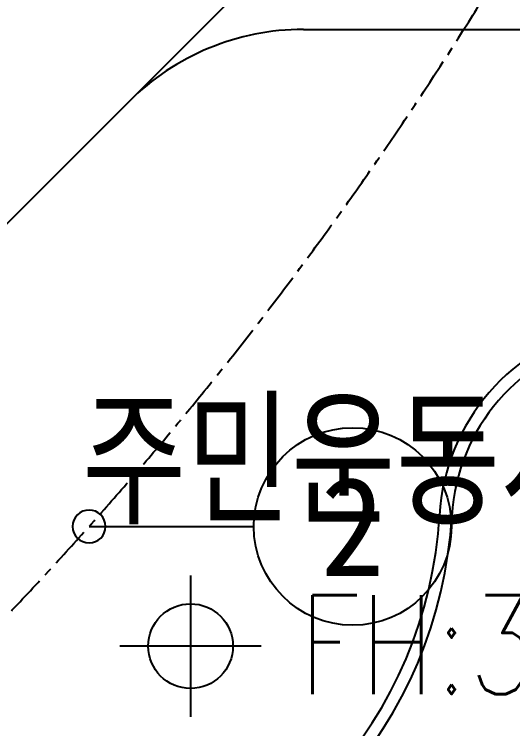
# Model space of a CAD drawing. Header units: millimetres. Extents: x 1145859089 to 1147511753, y -1047484727 to -1047247487.
# Drawn here: x 1146325570 to 1146331622, y -1047435065 to -1047426385 of the extents above; entities that cross this region are included whole.
import ezdxf
from ezdxf.enums import TextEntityAlignment as Align
from ezdxf.xclip import XClip

# ---------------------------------------------------------------- set-up
doc = ezdxf.new("R2010")
doc.units = ezdxf.units.MM
doc.header["$LTSCALE"] = 100
doc.header["$MEASUREMENT"] = 0
doc.header["$XCLIPFRAME"] = 2
doc.linetypes.add('CENTERX2', pattern=[4, 2.5, -0.5, 0.5, -0.5])
doc.layers.get('0').update_dxf_attribs({"linetype": 'CONTINUOUS'})
for name, color, linetype in [('L-지중매입', 3, 'CENTERX2'), ('TEXT-기호', 2, 'CONTINUOUS'), ('XREF', 135, 'CONTINUOUS'), ('단지배치도$0$S240910', 33, 'CONTINUOUS'), ('단지배치도$0$W240910', 135, 'CONTINUOUS')]:
    doc.layers.add(name, color=color, linetype=linetype)
doc.styles.add('단지배치도$0$WS1', font='romans.shx', dxfattribs={"width": 0.8, "bigfont": 'whgtxt.shx'})
doc.styles.add('돋움체', font='DotumChe.ttf')

# ---------------------------------------------------------------- blocks, each defined once
blk = doc.blocks.new('단지배치도$0$zw$9902')
at = {"layer": '단지배치도$0$W240910'}
for p, q in [((74104, -40260.1, 0), (45683.3, -68680.9, 0)), ((60406.8, -55200, 0), (69000.1, -55200, 0)), ((59037.1, -61835.3), (59037.1, -63549.9)), ((59894.4, -62692.6), (58179.8, -62692.6))]:
    blk.add_line(p, q, dxfattribs=at)
blk.add_circle((59037.1, -62692.6), 514.4, dxfattribs=at)
for centre, radius, start, end in [((60406.8, -58200, 0), 3000, 90, 135), ((64555.9, -61243.4), 2500, 101.66847, 176.71209), ((64555.9, -61243.4), 2350, 101.66847, 176.71209), ((56819.2, -60799), 5399.4, 202.10162, 356.71209), ((56819.2, -60799), 5249.4, 201.4083, 356.71209)]:
    blk.add_arc(centre, radius, start, end, dxfattribs=at)
at = {"layer": '단지배치도$0$S240910', "style": '단지배치도$0$WS1', "width": 0.8}
for s, height, p in [('주민운동시설', 1500, (57717.3, -61220)), ('FH:32.00', 1200, (60354.8, -63274.8))]:
    blk.add_text(s, height=height, dxfattribs=at).set_placement(p)
blk = doc.blocks.new('단지배치도')
blk.add_blockref('단지배치도$0$zw$9902', (141034.2, 142437.2))
blk = doc.blocks.new('A$C742764A1')
at = {"layer": 'TEXT-기호', "color": 6}
blk.add_line((0.5, 0.5), (0.5, 5.5), dxfattribs=at)
blk.add_circle((0.5, 0.5), 0.5, dxfattribs=at)
blk.add_circle((0.5, 0.5), 0.5, dxfattribs=at)

msp = doc.modelspace()

# ---------------------------------------------------------------- linework, layer by layer
at = {"layer": 'L-지중매입', "ltscale": 2}
msp.add_arc((1146292364.149594, -1047402174.186541, 0), 45716.750817, 303.4822833292, 333.0437788935, dxfattribs=at)
at = {"layer": 'TEXT-기호', "color": 6}
msp.add_circle((1146329678.391412, -1047432608.374727, 0), 1200, dxfattribs=at)

# ---------------------------------------------------------------- block references
at = {"layer": 'TEXT-기호', "linetype": 'Continuous', "ltscale": 2, "xscale": -400, "yscale": 400, "zscale": 400, "rotation": 269.9999999999948}
msp.add_blockref('A$C742764A1', (1146326278.389205, -1047432808.381554, 0), dxfattribs=at)
at = {"layer": 'XREF'}
ref = msp.add_blockref('단지배치도', (1146127639.433662, -1047513806.462535), dxfattribs=at)
XClip(ref).set_block_clipping_path([(72982.4064819524, 34919.7593965302), (360382.4067475507, 255319.7593436702)])

# ---------------------------------------------------------------- texts
at = {"layer": 'TEXT-기호', "color": 6, "style": '돋움체'}
msp.add_text('2', height=1200, dxfattribs=at).set_placement((1146329678.391412, -1047432608.374727, 0), align=Align.MIDDLE)

doc.saveas('drawing.dxf')
